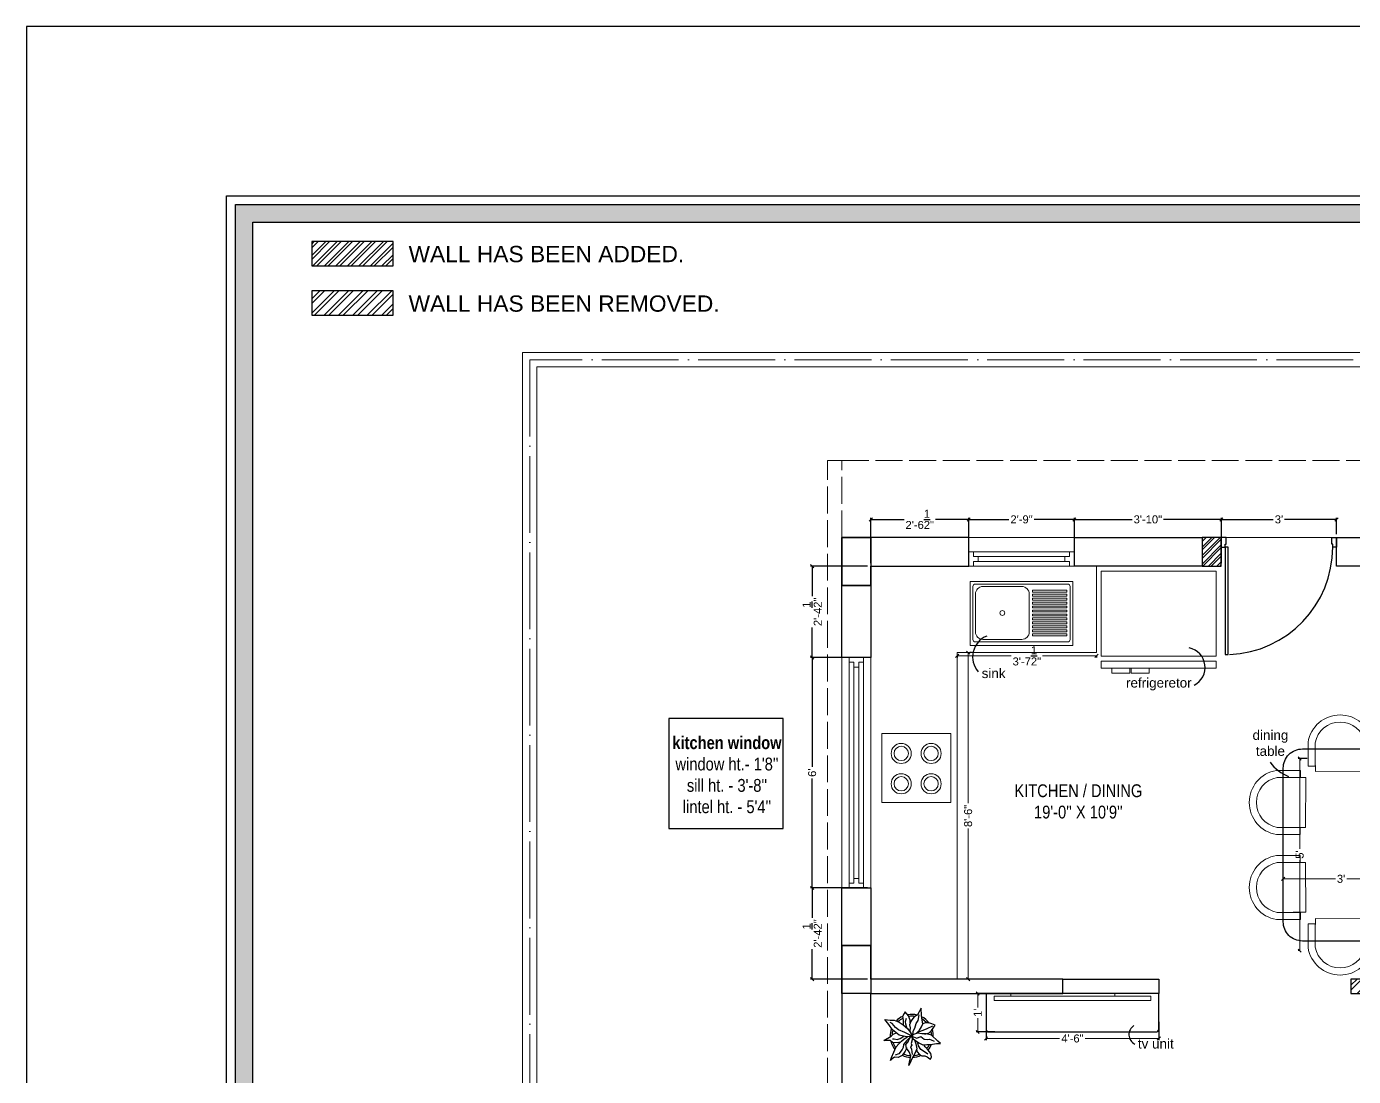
# Model space of a CAD drawing. Header units: millimetres. Extents: x 56222 to 154870, y -177588 to -121287.
# Drawn here: x 147853 to 148267.5, y -177262.9 to -176934.9 of the extents above; entities that cross this region are included whole.
import ezdxf

# ---------------------------------------------------------------- set-up
doc = ezdxf.new("R2010")
doc.units = ezdxf.units.MM
doc.header["$MEASUREMENT"] = 0
doc.header["$PDMODE"] = 35
doc.linetypes.add('ACAD_ISO02W100', pattern=[15, 12, -3])
doc.linetypes.add('ACAD_ISO04W100', pattern=[30, 24, -3, 0, -3])
doc.layers.get('Defpoints').update_dxf_attribs({"color": 220})
for name, color, linetype in [('AR DOOR', 40, 'Continuous'), ('AR ELE-5', 134, 'Continuous'), ('str coll', 6, 'Continuous')]:
    doc.layers.add(name, color=color, linetype=linetype)
for name, color, linetype, lineweight in [('CENTERLINE ( COLUMN ) ~ DIM', 7, 'Continuous', 9), ('COLUMN', 1, 'Continuous', 30), ('dim05', 1, 'Continuous', 13), ('ELEVATION ( SPIRAL STAIR )', 250, 'Continuous', 9), ('FIRST FLOOR ( TEXT )', 7, 'Continuous', 9), ('FURNITURE', 32, 'Continuous', 9), ('GROUND FLOOR', 7, 'Continuous', 9), ('GROUND FLOOR  ( PLINE )', 251, 'Continuous', 30), ('Labelling', 1, 'Continuous', 25), ('NAME PLATE', 7, 'Continuous', 25), ('SECOND FLOOR ( DW_RAIL )', 7, 'Continuous', 9), ('wall', 7, 'Continuous', 30), ('XX~SLAB ( BEAM )~ ( DIM )', 7, 'Continuous', 9)]:
    doc.layers.add(name, color=color, linetype=linetype, lineweight=lineweight)
doc.styles.add('Arial', font='arial.ttf')
doc.styles.add('KATHA', font='swissc.ttf')
doc.styles.get("Standard").update_dxf_attribs({"font": 'arial.ttf', "height": 6})
doc.styles.add('style4', font='ARIALN.TTF')
doc.dimstyles.new('ISO-25', dxfattribs={"dimtxt": 2.5, "dimasz": 1, "dimexe": 0.5, "dimexo": 1, "dimtad": 0, "dimdec": 1, "dimlunit": 4, "dimtxsty": 'Standard', "dimblk": 'OBLIQUE', "dimcen": 2.5, "dimclrd": 1, "dimclre": 1, "dimclrt": 5, "dimadec": 0, "dimazin": 0, "dimtfac": 1, "dimtdec": 1, "dimtmove": 0, "dimatfit": 3, "dimfxl": 1, "dimlwd": -1, "dimarcsym": 0})

# ---------------------------------------------------------------- blocks, each defined once
blk = doc.blocks.new('LAYOUT FILE')
at = {"layer": 'NAME PLATE', "true_color": 0xd39e00}
h = blk.add_hatch(color=42, dxfattribs=at)
h.paths.add_polyline_path([(3346889.83, -513806.18), (3346889.83, -514260.7), (3347535.56, -514260.7), (3347535.56, -513806.18)])
h.paths.add_polyline_path([(3346894.36, -513810.71), (3347531.03, -513810.71), (3347531.03, -514256.17), (3346894.36, -514256.17)], flags=16)
at = {"layer": 'NAME PLATE', "color": 42, "true_color": 0xd39e00}
for points in [[(3346887.56, -513803.91), (3347537.83, -513803.91), (3347537.83, -514262.96), (3346887.56, -514262.96)], [(3346889.83, -513806.18), (3347535.56, -513806.18), (3347535.56, -514260.7), (3346889.83, -514260.7)], [(3346894.36, -513810.71), (3347531.03, -513810.71), (3347531.03, -514256.17), (3346894.36, -514256.17)]]:
    blk.add_lwpolyline(points, close=True, dxfattribs=at)
blk = doc.blocks.new('sf sfs')
at = {"layer": 'FURNITURE'}
blk.add_line((3348685.97, -514612.12), (3348664.42, -514612.12), dxfattribs=at)
blk.add_lwpolyline([(3348664.42, -514612.12), (3348664.42, -514590.57), (3348685.97, -514590.57), (3348685.97, -514612.12)], dxfattribs=at)
for centre, radius in [((3348670.49, -514596.83), 3.14), ((3348670.49, -514596.83), 2.24), ((3348679.82, -514596.83), 3.14), ((3348679.82, -514596.83), 2.24), ((3348670.49, -514606.3), 3.14), ((3348670.49, -514606.3), 2.24), ((3348679.82, -514606.3), 3.14), ((3348679.82, -514606.3), 2.24)]:
    blk.add_circle(centre, radius, dxfattribs=at)
blk = doc.blocks.new('*U470')
for points in [[(-40, 0), (0, 0), (0, 30), (10, 30), (10, 100), (-40, 100)], [(0, 0), (0, -1120), (30, -1120), (30, 0)], [(1160, 0), (1120, 0), (1120, 30), (1110, 30), (1110, 100), (1160, 100)]]:
    blk.add_lwpolyline(points, close=True)
at = {"layer": 'AR ELE-5', "linetype": 'ByBlock', "ltscale": 15}
blk.add_arc((-2, 1), 1122, 272.373, 359.9653, dxfattribs=at)
blk = doc.blocks.new('ARPLS010')
at = {"linetype": 'ByBlock'}
for p, q in [((0.179, 0.666), (0.121, 0.605)), ((0.174, 0.573), (0.179, 0.666)), ((-0.295, 0.42), (-0.302, 0.309)), ((-0.302, 0.309), (-0.276, 0.258)), ((-0.278, 0.467), (-0.295, 0.42)), ((-0.248, 0.54), (-0.278, 0.467)), ((-0.182, 0.493), (-0.248, 0.54)), ((-0.222, 0.484), (-0.164, 0.347)), ((-0.125, 0.459), (-0.182, 0.493)), ((-0.164, 0.347), (-0.139, 0.295)), ((-0.072, 0.404), (-0.125, 0.459)), ((-0.038, 0.302), (-0.072, 0.404)), ((-0.044, 0.336), (-0.049, 0.232)), ((-0.013, 0.459), (-0.044, 0.336)), ((0.121, 0.605), (-0.013, 0.459)), ((0.077, 0.412), (0.091, 0.447)), ((0.082, 0.358), (0.077, 0.412)), ((0.08, 0.288), (0.082, 0.358)), ((0.091, 0.447), (0.125, 0.522)), ((0.2, 0.432), (0.174, 0.573)), ((0.203, 0.352), (0.2, 0.432)), ((0.204, 0.254), (0.203, 0.352)), ((0.252, 0.313), (0.216, 0.287)), ((0.33, 0.38), (0.252, 0.313)), ((0.409, 0.44), (0.33, 0.38)), ((0.425, 0.373), (0.356, 0.269)), ((0.484, 0.459), (0.409, 0.44)), ((0.459, 0.303), (0.485, 0.354)), ((0.542, 0.434), (0.484, 0.459)), ((0.485, 0.354), (0.533, 0.42)), ((0.533, 0.42), (0.542, 0.434)), ((-0.469, 0.226), (-0.643, 0.216)), ((-0.643, 0.216), (-0.485, 0.134)), ((-0.359, 0.148), (-0.49, 0.172)), ((-0.485, 0.134), (-0.433, 0.051)), ((-0.362, 0.24), (-0.469, 0.226)), ((-0.433, 0.051), (-0.349, -0.011)), ((-0.278, 0.254), (-0.362, 0.24)), ((-0.287, 0.106), (-0.359, 0.148)), ((-0.18, 0.073), (-0.287, 0.106)), ((-0.21, 0.227), (-0.278, 0.254)), ((-0.132, 0.18), (-0.21, 0.227)), ((-0.111, 0.036), (-0.18, 0.073)), ((-0.139, 0.295), (-0.08, 0.131)), ((-0.063, 0.111), (-0.132, 0.18)), ((-0.013, 0.022), (-0.111, 0.036)), ((-0.084, -0.034), (0.007, 0.018)), ((0.003, 0.011), (-0.076, -0.16)), ((-0.049, 0.232), (-0.065, 0.135)), ((-0.065, 0.135), (-0.024, 0.018)), ((-0.024, 0.018), (0.009, 0.005)), ((0.006, -0.002), (0.068, 0.032)), ((0.007, 0.018), (0.02, -0.121)), ((0.009, 0.005), (0.056, 0.114)), ((0.015, 0.209), (0.08, 0.288)), ((0.056, 0.114), (0.015, 0.209)), ((0.017, -0.002), (0.091, 0.009)), ((0.068, 0.032), (0.16, 0.165)), ((0.088, 0.065), (0.187, 0.091)), ((0.091, 0.009), (0.173, -0.011)), ((0.227, 0.157), (0.132, 0.131)), ((0.16, 0.165), (0.204, 0.254)), ((0.173, -0.011), (0.212, 0.004)), ((0.187, 0.091), (0.297, 0.116)), ((0.212, 0.004), (0.252, -0.03)), ((0.318, 0.213), (0.227, 0.157)), ((0.297, 0.116), (0.408, 0.071)), ((0.309, 0.109), (0.368, 0.128)), ((0.309, -0.01), (0.43, 0.006)), ((0.356, 0.269), (0.318, 0.213)), ((0.368, 0.128), (0.432, 0.176)), ((0.408, 0.071), (0.482, 0.024)), ((0.432, 0.176), (0.459, 0.236)), ((0.459, 0.236), (0.459, 0.303)), ((0.482, 0.024), (0.689, -0.072)), ((-0.464, -0.073), (-0.558, -0.152)), ((-0.558, -0.152), (-0.517, -0.172)), ((-0.517, -0.172), (-0.447, -0.216)), ((-0.366, -0.036), (-0.464, -0.073)), ((-0.447, -0.216), (-0.363, -0.202)), ((-0.336, -0.142), (-0.413, -0.121)), ((-0.306, -0.033), (-0.366, -0.036)), ((-0.363, -0.202), (-0.263, -0.2)), ((-0.363, -0.408), (-0.318, -0.29)), ((-0.349, -0.011), (-0.256, -0.05)), ((-0.269, -0.135), (-0.336, -0.142)), ((-0.318, -0.29), (-0.259, -0.2)), ((-0.193, -0.113), (-0.269, -0.135)), ((-0.259, -0.2), (-0.168, -0.1)), ((-0.256, -0.05), (-0.185, -0.038)), ((-0.138, -0.304), (-0.199, -0.38)), ((-0.185, -0.038), (-0.114, -0.046)), ((-0.168, -0.1), (-0.084, -0.034)), ((-0.017, -0.291), (-0.141, -0.446)), ((-0.076, -0.16), (-0.138, -0.304)), ((-0.114, -0.046), (-0.093, -0.036)), ((0.02, -0.121), (-0.017, -0.291)), ((0.059, -0.27), (0.005, -0.185)), ((0.01, -0.014), (0.017, -0.002)), ((0.078, -0.064), (0.01, -0.014)), ((0.016, -0.023), (0.116, -0.122)), ((0.07, -0.179), (0.018, -0.1)), ((0.08, -0.342), (0.059, -0.27)), ((0.121, -0.239), (0.07, -0.179)), ((0.138, -0.083), (0.078, -0.064)), ((0.116, -0.122), (0.201, -0.195)), ((0.184, -0.299), (0.121, -0.239)), ((0.197, -0.135), (0.138, -0.083)), ((0.141, -0.261), (0.16, -0.336)), ((0.252, -0.362), (0.184, -0.299)), ((0.283, -0.123), (0.197, -0.135)), ((0.201, -0.195), (0.272, -0.198)), ((0.252, -0.03), (0.309, -0.01)), ((0.272, -0.198), (0.311, -0.225)), ((0.277, -0.114), (0.357, -0.156)), ((0.37, -0.064), (0.283, -0.123)), ((0.311, -0.225), (0.415, -0.304)), ((0.357, -0.156), (0.455, -0.226)), ((0.462, -0.021), (0.37, -0.064)), ((0.415, -0.304), (0.447, -0.388)), ((0.455, -0.226), (0.503, -0.317)), ((0.689, -0.072), (0.462, -0.021)), ((-0.382, -0.625), (-0.368, -0.496)), ((-0.269, -0.533), (-0.382, -0.625)), ((-0.368, -0.496), (-0.363, -0.408)), ((-0.287, -0.45), (-0.314, -0.498)), ((-0.199, -0.38), (-0.287, -0.45)), ((-0.141, -0.446), (-0.269, -0.533)), ((-0.042, -0.432), (-0.071, -0.352)), ((0.002, -0.48), (-0.042, -0.432)), ((0.104, -0.646), (0.002, -0.48)), ((0.064, -0.446), (0.066, -0.407)), ((0.066, -0.407), (0.08, -0.342)), ((0.106, -0.5), (0.104, -0.646)), ((0.15, -0.445), (0.106, -0.5)), ((0.16, -0.336), (0.15, -0.445)), ((0.376, -0.416), (0.252, -0.362)), ((0.502, -0.472), (0.376, -0.416)), ((0.503, -0.317), (0.494, -0.398)), ((0.494, -0.398), (0.528, -0.452)), ((0.567, -0.494), (0.502, -0.472)), ((0.528, -0.452), (0.567, -0.494))]:
    blk.add_line(p, q, dxfattribs=at)
for radius, start, end in [(0.5, 126.2799, 152.7042), (0.458, 130.7647, 148.9789), (0.5, 87.2367, 107.9154), (0.458, 91.6596, 104.0784), (0.5, 49.0791, 67.0324), (0.458, 49.8461, 63.9764), (0.5, 164.9216, 191.0302), (0.458, 169.9629, 188.6517), (0.458, 5.0517, 21.9108), (0.5, 1.3782, 25.7565), (0.5, 205.1623, 226.3204), (0.458, 207.232, 224.0819), (0.458, 334.5625, 357.1532), (0.5, 333.6991, 357.5577), (0.5, 249.553, 272.4234), (0.458, 252.8522, 267.711), (0.5, 283.5324, 308.8712), (0.458, 289.266, 306.1107)]:
    blk.add_arc((0, 0), radius, start, end, dxfattribs=at)
blk = doc.blocks.new('SED S')
at = {"layer": 'FURNITURE', "elevation": -0.07}
for points in [[(3340618.66, -514630.85), (3340618.66, -514633.06), (3340654.66, -514633.06), (3340654.66, -514630.85)], [(3340618.66, -514634.61), (3340618.66, -514661.17), (3340654.66, -514661.17), (3340654.66, -514634.61)]]:
    blk.add_lwpolyline(points, close=True, dxfattribs=at)
at = {"layer": 'FURNITURE', "elevation": -0.07, "flags": 128}
for points in [[(3340639.61, -514630.85), (3340639.61, -514629.27), (3340645.24, -514629.27), (3340645.24, -514630.85)], [(3340645.71, -514630.85), (3340645.71, -514629.27), (3340651.34, -514629.27), (3340651.34, -514630.85)]]:
    blk.add_lwpolyline(points, dxfattribs=at)
blk = doc.blocks.new('SD DSD')
at = {"layer": 'FURNITURE'}
for p, q in [((3348486.7, -514623.32), (3348486.68, -514619.42)), ((3348502.23, -514619.34), (3348502.25, -514623.25)), ((3348486.7, -514623.32), (3348502.25, -514623.25)), ((3348483.69, -514625.26), (3348479.79, -514625.25)), ((3348483.69, -514625.26), (3348483.66, -514640.81)), ((3348505.76, -514625.26), (3348509.66, -514625.25)), ((3348505.76, -514625.26), (3348505.79, -514640.81)), ((3348479.75, -514640.8), (3348483.66, -514640.81)), ((3348509.7, -514640.8), (3348505.79, -514640.81)), ((3348479.75, -514651.77), (3348483.66, -514651.76)), ((3348483.69, -514667.31), (3348483.66, -514651.76)), ((3348505.76, -514667.31), (3348505.79, -514651.76)), ((3348509.7, -514651.77), (3348505.79, -514651.76)), ((3348483.69, -514667.31), (3348479.79, -514667.32)), ((3348486.7, -514669.25), (3348486.68, -514673.16)), ((3348486.7, -514669.25), (3348502.25, -514669.32)), ((3348502.23, -514673.23), (3348502.25, -514669.32)), ((3348505.76, -514667.31), (3348509.66, -514667.32))]:
    blk.add_line(p, q, dxfattribs=at)
at = {"layer": 'FURNITURE', "flags": 128}
for points in [[(3348502.23, -514621.56), (3348504.46, -514621.55), (3348504.42, -514614.17, 0.853613), (3348484.42, -514614.22), (3348484.46, -514621.65), (3348486.68, -514621.64)], [(3348502.22, -514619.34), (3348502.23, -514621.56), (3348502.2, -514614.36, 0.835758), (3348486.65, -514614.39), (3348486.67, -514619.42), (3348486.68, -514621.64)], [(3348481.97, -514640.8), (3348481.97, -514643.02), (3348474.58, -514643.01, -0.853613), (3348474.58, -514623.01), (3348482.01, -514623.02), (3348482.01, -514625.25)], [(3348507.48, -514640.8), (3348507.48, -514643.02), (3348514.87, -514643.01, 0.853613), (3348514.87, -514623.01), (3348507.44, -514623.02), (3348507.44, -514625.25)], [(3348479.75, -514640.79), (3348481.97, -514640.8), (3348474.77, -514640.78, -0.835758), (3348474.76, -514625.23), (3348479.79, -514625.24), (3348482.01, -514625.25)], [(3348509.7, -514640.79), (3348507.48, -514640.8), (3348514.68, -514640.78, 0.835758), (3348514.69, -514625.23), (3348509.66, -514625.24), (3348507.44, -514625.25)], [(3348481.97, -514651.77), (3348481.97, -514649.55), (3348474.58, -514649.57, 0.853613), (3348474.58, -514669.57), (3348482.01, -514669.55), (3348482.01, -514667.32)], [(3348507.48, -514651.77), (3348507.48, -514649.55), (3348514.87, -514649.57, -0.853613), (3348514.87, -514669.57), (3348507.44, -514669.55), (3348507.44, -514667.32)], [(3348479.75, -514651.78), (3348481.97, -514651.77), (3348474.77, -514651.79, 0.835758), (3348474.76, -514667.34), (3348479.79, -514667.33), (3348482.01, -514667.33)], [(3348509.7, -514651.78), (3348507.48, -514651.77), (3348514.68, -514651.79, -0.835758), (3348514.69, -514667.34), (3348509.66, -514667.33), (3348507.44, -514667.33)], [(3348502.23, -514671.01), (3348504.46, -514671.02), (3348504.42, -514678.4, -0.853613), (3348484.42, -514678.36), (3348484.46, -514670.92), (3348486.68, -514670.93)], [(3348502.22, -514673.23), (3348502.23, -514671.01), (3348502.2, -514678.21, -0.835758), (3348486.65, -514678.18), (3348486.67, -514673.16), (3348486.68, -514670.93)]]:
    blk.add_lwpolyline(points, format="xyb", dxfattribs=at)
at = {"layer": 'FURNITURE', "lineweight": 30}
blk.add_lwpolyline([(3348506.78, -514676.29), (3348482.68, -514676.29, -0.414214), (3348476.68, -514670.29), (3348476.68, -514622.29, -0.414214), (3348482.68, -514616.29), (3348506.78, -514616.29, -0.414214), (3348512.78, -514622.29), (3348512.78, -514670.29, -0.414214)], format="xyb", close=True, dxfattribs=at)
blk = doc.blocks.new('_Oblique')
at = {"layer": 'wall', "color": 0, "lineweight": -2}
blk.add_line((-0.5, -0.5), (0.5, 0.5), dxfattribs=at)
blk = doc.blocks.new('*D477')
at = {"layer": 'Defpoints', "color": 0, "transparency": 16777216}
for p in [(148281.63, -177201.2), (148245.53, -177205.67), (148281.63, -177206.52)]:
    blk.add_point(p, dxfattribs=at)
at = {"layer": 'dim05', "color": 1, "linetype": 'Continuous', "lineweight": -2, "transparency": 16777216}
for p, q in [((148245.53, -177204.67), (148245.53, -177200.7)), ((148281.63, -177205.52), (148281.63, -177200.7))]:
    blk.add_line(p, q, dxfattribs=at)
at = {"layer": 'dim05', "color": 1, "linetype": 'Continuous', "transparency": 16777216}
for p, q in [((148245.53, -177201.2), (148261.81, -177201.2)), ((148281.63, -177201.2), (148265.36, -177201.2))]:
    blk.add_line(p, q, dxfattribs=at)
at = {"layer": 'dim05', "color": 1, "transparency": 16777216, "rotation": 180}
blk.add_blockref('_Oblique', (148245.53, -177201.2), dxfattribs=at)
at = {"layer": 'dim05', "color": 1, "transparency": 16777216}
blk.add_blockref('_Oblique', (148281.63, -177201.2), dxfattribs=at)
at = {"layer": 'dim05', "color": 5, "lineweight": 25, "transparency": 16777216, "insert": (148263.58, -177201.2), "char_height": 2.5, "attachment_point": 5, "style": 'Arial'}
blk.add_mtext("3'", dxfattribs=at)
blk = doc.blocks.new('*D478')
at = {"layer": 'Defpoints', "color": 0, "transparency": 16777216}
for p in [(148250.66, -177163.62), (148254.01, -177163.62), (148251.53, -177223.62)]:
    blk.add_point(p, dxfattribs=at)
at = {"layer": 'dim05', "color": 1, "linetype": 'Continuous', "lineweight": -2, "transparency": 16777216}
for p, q in [((148253.01, -177163.62), (148250.16, -177163.62)), ((148250.53, -177223.62), (148250.16, -177223.62))]:
    blk.add_line(p, q, dxfattribs=at)
at = {"layer": 'dim05', "color": 1, "linetype": 'Continuous', "transparency": 16777216}
for p, q in [((148250.66, -177163.62), (148250.66, -177191.84)), ((148250.66, -177223.62), (148250.66, -177195.39))]:
    blk.add_line(p, q, dxfattribs=at)
at = {"layer": 'dim05', "color": 1, "transparency": 16777216}
for p, rotation in [((148250.66, -177163.62), 90), ((148250.66, -177223.62), 270)]:
    blk.add_blockref('_Oblique', p, dxfattribs=dict(at, rotation=rotation))
at = {"layer": 'dim05', "color": 5, "lineweight": 25, "transparency": 16777216, "insert": (148250.66, -177193.62), "char_height": 2.5, "attachment_point": 5, "rotation": 90, "style": 'Arial'}
blk.add_mtext("5'", dxfattribs=at)
blk = doc.blocks.new('*D496')
at = {"layer": 'Defpoints', "color": 0, "transparency": 16777216}
for p in [(148152.69, -177244.83), (148206.69, -177244.83), (148206.69, -177251.07)]:
    blk.add_point(p, dxfattribs=at)
at = {"layer": 'dim05', "color": 1, "linetype": 'Continuous', "lineweight": -2, "transparency": 16777216}
for p, q in [((148152.69, -177245.83), (148152.69, -177251.57)), ((148206.69, -177245.83), (148206.69, -177251.57))]:
    blk.add_line(p, q, dxfattribs=at)
at = {"layer": 'dim05', "color": 1, "linetype": 'Continuous', "transparency": 16777216}
for p, q in [((148152.69, -177251.07), (148175.69, -177251.07)), ((148206.69, -177251.07), (148183.69, -177251.07))]:
    blk.add_line(p, q, dxfattribs=at)
at = {"layer": 'dim05', "color": 1, "transparency": 16777216, "rotation": 180}
blk.add_blockref('_Oblique', (148152.69, -177251.07), dxfattribs=at)
at = {"layer": 'dim05', "color": 1, "transparency": 16777216}
blk.add_blockref('_Oblique', (148206.69, -177251.07), dxfattribs=at)
at = {"layer": 'dim05', "color": 5, "lineweight": 25, "transparency": 16777216, "insert": (148179.69, -177251.07), "char_height": 2.5, "attachment_point": 5, "style": 'Arial'}
blk.add_mtext('4\'-6"', dxfattribs=at)
blk = doc.blocks.new('*D497')
at = {"layer": 'Defpoints', "color": 0, "transparency": 16777216}
for p in [(148150.1, -177237.04), (148156.47, -177237.04), (148156.47, -177249.04)]:
    blk.add_point(p, dxfattribs=at)
at = {"layer": 'dim05', "color": 1, "linetype": 'Continuous', "lineweight": -2, "transparency": 16777216}
for p, q in [((148155.47, -177237.04), (148149.6, -177237.04)), ((148155.47, -177249.04), (148149.6, -177249.04))]:
    blk.add_line(p, q, dxfattribs=at)
at = {"layer": 'dim05', "color": 1, "linetype": 'Continuous', "transparency": 16777216}
for p, q in [((148150.1, -177237.04), (148150.1, -177241.39)), ((148150.1, -177249.04), (148150.1, -177244.7))]:
    blk.add_line(p, q, dxfattribs=at)
at = {"layer": 'dim05', "color": 1, "transparency": 16777216}
for p, rotation in [((148150.1, -177237.04), 90), ((148150.1, -177249.04), 270)]:
    blk.add_blockref('_Oblique', p, dxfattribs=dict(at, rotation=rotation))
at = {"layer": 'dim05', "color": 5, "lineweight": 25, "transparency": 16777216, "insert": (148150.1, -177243.04), "char_height": 2.5, "attachment_point": 5, "rotation": 90, "style": 'Arial'}
blk.add_mtext("1'", dxfattribs=at)
blk = doc.blocks.new('*D498')
at = {"layer": 'Defpoints', "color": 0, "transparency": 16777216}
for p in [(148143.69, -177130.54), (148187.19, -177130.54), (148187.19, -177131.55)]:
    blk.add_point(p, dxfattribs=at)
at = {"layer": 'dim05', "color": 1, "linetype": 'Continuous', "lineweight": -2, "transparency": 16777216}
for p, q in [((148143.69, -177131.54), (148143.69, -177132.05)), ((148187.19, -177131.54), (148187.19, -177132.05))]:
    blk.add_line(p, q, dxfattribs=at)
at = {"layer": 'dim05', "color": 1, "linetype": 'Continuous', "transparency": 16777216}
for p, q in [((148143.69, -177131.55), (148160.58, -177131.55)), ((148187.19, -177131.55), (148170.3, -177131.55))]:
    blk.add_line(p, q, dxfattribs=at)
at = {"layer": 'dim05', "color": 1, "transparency": 16777216, "rotation": 180}
blk.add_blockref('_Oblique', (148143.69, -177131.55), dxfattribs=at)
at = {"layer": 'dim05', "color": 1, "transparency": 16777216}
blk.add_blockref('_Oblique', (148187.19, -177131.55), dxfattribs=at)
at = {"layer": 'dim05', "color": 5, "lineweight": 25, "transparency": 16777216, "insert": (148165.44, -177131.55), "char_height": 2.5, "attachment_point": 5, "style": 'Arial'}
blk.add_mtext('3\'-7{\\H1x;\\S1/2;}"', dxfattribs=at)
blk = doc.blocks.new('*D499')
at = {"layer": 'Defpoints', "color": 0, "transparency": 16777216}
for p in [(148147.11, -177130.54), (148147.11, -177232.54), (148147.11, -177232.54)]:
    blk.add_point(p, dxfattribs=at)
at = {"layer": 'dim05', "color": 1, "linetype": 'Continuous', "transparency": 16777216}
for p, q in [((148147.11, -177130.54), (148147.11, -177177.59)), ((148147.11, -177232.54), (148147.11, -177185.49))]:
    blk.add_line(p, q, dxfattribs=at)
at = {"layer": 'dim05', "color": 1, "linetype": 'Continuous', "lineweight": -2, "transparency": 16777216}
for p, q in [((148148.11, -177130.54), (148147.61, -177130.54)), ((148148.11, -177232.54), (148147.61, -177232.54))]:
    blk.add_line(p, q, dxfattribs=at)
at = {"layer": 'dim05', "color": 1, "transparency": 16777216}
for p, rotation in [((148147.11, -177130.54), 90), ((148147.11, -177232.54), 270)]:
    blk.add_blockref('_Oblique', p, dxfattribs=dict(at, rotation=rotation))
at = {"layer": 'dim05', "color": 5, "lineweight": 25, "transparency": 16777216, "insert": (148147.11, -177181.54), "char_height": 2.5, "attachment_point": 5, "rotation": 90, "style": 'Arial'}
blk.add_mtext('8\'-6"', dxfattribs=at)
blk = doc.blocks.new('*D518')
at = {"layer": 'Defpoints', "color": 0, "transparency": 16777216}
for p in [(148107.69, -177132.04), (148098.38, -177204.04), (148107.69, -177204.04)]:
    blk.add_point(p, dxfattribs=at)
at = {"layer": 'dim05', "color": 5, "linetype": 'Continuous', "lineweight": -2, "transparency": 16777216}
for p, q in [((148106.69, -177132.04), (148097.88, -177132.04)), ((148106.69, -177204.04), (148097.88, -177204.04))]:
    blk.add_line(p, q, dxfattribs=at)
at = {"layer": 'dim05', "color": 5, "linetype": 'Continuous', "lineweight": 30, "transparency": 16777216}
for p, q in [((148098.38, -177132.04), (148098.38, -177166.26)), ((148098.38, -177204.04), (148098.38, -177169.82))]:
    blk.add_line(p, q, dxfattribs=at)
at = {"layer": 'dim05', "color": 5, "lineweight": 30, "transparency": 16777216}
for p, rotation in [((148098.38, -177132.04), 90), ((148098.38, -177204.04), 270)]:
    blk.add_blockref('_Oblique', p, dxfattribs=dict(at, rotation=rotation))
at = {"layer": 'dim05', "color": 5, "lineweight": 30, "transparency": 16777216, "insert": (148098.38, -177168.04), "char_height": 2.5, "attachment_point": 5, "rotation": 90, "style": 'Arial'}
blk.add_mtext("6'", dxfattribs=at)
blk = doc.blocks.new('*D519')
at = {"layer": 'Defpoints', "color": 0, "transparency": 16777216}
for p in [(148180.29, -177088.92), (148147.29, -177094.54), (148180.29, -177094.54)]:
    blk.add_point(p, dxfattribs=at)
at = {"layer": 'dim05', "color": 5, "linetype": 'Continuous', "lineweight": -2, "transparency": 16777216}
for p, q in [((148147.29, -177093.54), (148147.29, -177088.42)), ((148180.29, -177093.54), (148180.29, -177088.42))]:
    blk.add_line(p, q, dxfattribs=at)
at = {"layer": 'dim05', "color": 5, "linetype": 'Continuous', "lineweight": 30, "transparency": 16777216}
for p, q in [((148147.29, -177088.92), (148159.82, -177088.92)), ((148180.29, -177088.92), (148167.76, -177088.92))]:
    blk.add_line(p, q, dxfattribs=at)
at = {"layer": 'dim05', "color": 5, "lineweight": 30, "transparency": 16777216, "rotation": 180}
blk.add_blockref('_Oblique', (148147.29, -177088.92), dxfattribs=at)
at = {"layer": 'dim05', "color": 5, "lineweight": 30, "transparency": 16777216}
blk.add_blockref('_Oblique', (148180.29, -177088.92), dxfattribs=at)
at = {"layer": 'dim05', "color": 5, "lineweight": 30, "transparency": 16777216, "insert": (148163.79, -177088.92), "char_height": 2.5, "attachment_point": 5, "style": 'Arial'}
blk.add_mtext('2\'-9"', dxfattribs=at)
blk = doc.blocks.new('*D520')
at = {"layer": 'Defpoints', "color": 0, "transparency": 16777216}
for p in [(148116.69, -177088.92), (148116.69, -177103.54), (148147.29, -177103.54)]:
    blk.add_point(p, dxfattribs=at)
at = {"layer": 'dim05', "color": 5, "linetype": 'Continuous', "lineweight": -2, "transparency": 16777216}
for p, q in [((148116.69, -177102.54), (148116.69, -177088.42)), ((148147.29, -177102.54), (148147.29, -177088.42))]:
    blk.add_line(p, q, dxfattribs=at)
at = {"layer": 'dim05', "color": 5, "linetype": 'Continuous', "lineweight": 30, "transparency": 16777216}
for p, q in [((148116.69, -177088.92), (148127.11, -177088.92)), ((148147.29, -177088.92), (148136.87, -177088.92))]:
    blk.add_line(p, q, dxfattribs=at)
at = {"layer": 'dim05', "color": 5, "lineweight": 30, "transparency": 16777216, "rotation": 180}
blk.add_blockref('_Oblique', (148116.69, -177088.92), dxfattribs=at)
at = {"layer": 'dim05', "color": 5, "lineweight": 30, "transparency": 16777216}
blk.add_blockref('_Oblique', (148147.29, -177088.92), dxfattribs=at)
at = {"layer": 'dim05', "color": 5, "lineweight": 30, "transparency": 16777216, "insert": (148131.99, -177088.92), "char_height": 2.5, "attachment_point": 5, "style": 'Arial'}
blk.add_mtext('2\'-6{\\H1x;\\S1/2;}"', dxfattribs=at)
blk = doc.blocks.new('*D521')
at = {"layer": 'Defpoints', "color": 0, "transparency": 16777216}
for p in [(148226.19, -177088.92), (148180.29, -177103.54), (148226.19, -177103.54)]:
    blk.add_point(p, dxfattribs=at)
at = {"layer": 'dim05', "color": 5, "linetype": 'Continuous', "lineweight": -2, "transparency": 16777216}
for p, q in [((148180.29, -177102.54), (148180.29, -177088.42)), ((148226.19, -177102.54), (148226.19, -177088.42))]:
    blk.add_line(p, q, dxfattribs=at)
at = {"layer": 'dim05', "color": 5, "linetype": 'Continuous', "lineweight": 30, "transparency": 16777216}
for p, q in [((148180.29, -177088.92), (148198.32, -177088.92)), ((148226.19, -177088.92), (148208.16, -177088.92))]:
    blk.add_line(p, q, dxfattribs=at)
at = {"layer": 'dim05', "color": 5, "lineweight": 30, "transparency": 16777216, "rotation": 180}
blk.add_blockref('_Oblique', (148180.29, -177088.92), dxfattribs=at)
at = {"layer": 'dim05', "color": 5, "lineweight": 30, "transparency": 16777216}
blk.add_blockref('_Oblique', (148226.19, -177088.92), dxfattribs=at)
at = {"layer": 'dim05', "color": 5, "lineweight": 30, "transparency": 16777216, "insert": (148203.24, -177088.92), "char_height": 2.5, "attachment_point": 5, "style": 'Arial'}
blk.add_mtext('3\'-10"', dxfattribs=at)
blk = doc.blocks.new('*D552')
at = {"layer": 'Defpoints', "color": 0, "transparency": 16777216}
for p in [(148098.38, -177103.54), (148116.69, -177103.54), (148116.69, -177132.04)]:
    blk.add_point(p, dxfattribs=at)
at = {"layer": 'dim05', "color": 5, "linetype": 'Continuous', "lineweight": -2, "transparency": 16777216}
for p, q in [((148115.69, -177103.54), (148097.88, -177103.54)), ((148115.69, -177132.04), (148097.88, -177132.04))]:
    blk.add_line(p, q, dxfattribs=at)
at = {"layer": 'dim05', "color": 5, "linetype": 'Continuous', "lineweight": 30, "transparency": 16777216}
for p, q in [((148098.38, -177103.54), (148098.38, -177112.91)), ((148098.38, -177132.04), (148098.38, -177122.67))]:
    blk.add_line(p, q, dxfattribs=at)
at = {"layer": 'dim05', "color": 5, "lineweight": 30, "transparency": 16777216}
for p, rotation in [((148098.38, -177103.54), 90), ((148098.38, -177132.04), 270)]:
    blk.add_blockref('_Oblique', p, dxfattribs=dict(at, rotation=rotation))
at = {"layer": 'dim05', "color": 5, "lineweight": 30, "transparency": 16777216, "insert": (148098.38, -177117.79), "char_height": 2.5, "attachment_point": 5, "rotation": 90, "style": 'Arial'}
blk.add_mtext('2\'-4{\\H1x;\\S1/2;}"', dxfattribs=at)
blk = doc.blocks.new('*D553')
at = {"layer": 'Defpoints', "color": 0, "transparency": 16777216}
for p in [(148116.69, -177204.04), (148098.38, -177232.54), (148116.69, -177232.54)]:
    blk.add_point(p, dxfattribs=at)
at = {"layer": 'dim05', "color": 5, "linetype": 'Continuous', "lineweight": -2, "transparency": 16777216}
for p, q in [((148115.69, -177204.04), (148097.88, -177204.04)), ((148115.69, -177232.54), (148097.88, -177232.54))]:
    blk.add_line(p, q, dxfattribs=at)
at = {"layer": 'dim05', "color": 5, "linetype": 'Continuous', "lineweight": 30, "transparency": 16777216}
for p, q in [((148098.38, -177204.04), (148098.38, -177213.41)), ((148098.38, -177232.54), (148098.38, -177223.17))]:
    blk.add_line(p, q, dxfattribs=at)
at = {"layer": 'dim05', "color": 5, "lineweight": 30, "transparency": 16777216}
for p, rotation in [((148098.38, -177204.04), 90), ((148098.38, -177232.54), 270)]:
    blk.add_blockref('_Oblique', p, dxfattribs=dict(at, rotation=rotation))
at = {"layer": 'dim05', "color": 5, "lineweight": 30, "transparency": 16777216, "insert": (148098.38, -177218.29), "char_height": 2.5, "attachment_point": 5, "rotation": 90, "style": 'Arial'}
blk.add_mtext('2\'-4{\\H1x;\\S1/2;}"', dxfattribs=at)
blk = doc.blocks.new('*D560')
at = {"layer": 'Defpoints', "color": 0, "transparency": 16777216}
for p in [(148262.19, -177088.92), (148226.19, -177094.54), (148262.19, -177094.54)]:
    blk.add_point(p, dxfattribs=at)
at = {"layer": 'dim05', "color": 5, "linetype": 'Continuous', "lineweight": -2, "transparency": 16777216}
for p, q in [((148226.19, -177093.54), (148226.19, -177088.42)), ((148262.19, -177093.54), (148262.19, -177088.42))]:
    blk.add_line(p, q, dxfattribs=at)
at = {"layer": 'dim05', "color": 5, "linetype": 'Continuous', "lineweight": 30, "transparency": 16777216}
for p, q in [((148226.19, -177088.92), (148242.41, -177088.92)), ((148262.19, -177088.92), (148245.96, -177088.92))]:
    blk.add_line(p, q, dxfattribs=at)
at = {"layer": 'dim05', "color": 5, "lineweight": 30, "transparency": 16777216, "rotation": 180}
blk.add_blockref('_Oblique', (148226.19, -177088.92), dxfattribs=at)
at = {"layer": 'dim05', "color": 5, "lineweight": 30, "transparency": 16777216}
blk.add_blockref('_Oblique', (148262.19, -177088.92), dxfattribs=at)
at = {"layer": 'dim05', "color": 5, "lineweight": 30, "transparency": 16777216, "insert": (148244.19, -177088.92), "char_height": 2.5, "attachment_point": 5, "style": 'Arial'}
blk.add_mtext("3'", dxfattribs=at)

msp = doc.modelspace()

# ---------------------------------------------------------------- hatches: boundary and pattern name
at = {"layer": 'ELEVATION ( SPIRAL STAIR )', "lineweight": 5}
h = msp.add_hatch(dxfattribs=at)
h.set_pattern_fill('ANSI32', color=2, scale=8.479723)
h.set_pattern_definition([(45, (-109791.9505, 112316.8908), (-2.24852616, 2.24852616), []), (45, (-109790.4515, 112316.8908), (-2.24852616, 2.24852616), [])])
h.paths.add_polyline_path([(147967.5295, -177017.4908), (147942.0903, -177017.4908), (147942.0903, -177025.1226), (147967.5295, -177025.1226)])
h = msp.add_hatch(dxfattribs=at)
h.set_pattern_fill('ANSI32', color=2, scale=8.4797232)
h.paths.add_polyline_path([(148320.6875, -177232.5426), (148266.6875, -177232.5426), (148266.6875, -177237.0426), (148320.6875, -177237.0426)])
at = {"layer": 'GROUND FLOOR  ( PLINE )', "lineweight": 5}
h = msp.add_hatch(dxfattribs=at)
h.set_pattern_fill('ANSI32', color=3, scale=6.783779)
h.set_pattern_definition([(45, (-109791.9505, 112316.8908), (-1.798820929, 1.798820929), []), (45, (-109790.7513, 112316.8908), (-1.798820929, 1.798820929), [])])
h.paths.add_polyline_path([(147967.5295, -177002.1177), (147942.0903, -177002.1177), (147942.0903, -177009.7494), (147967.5295, -177009.7494)])
h = msp.add_hatch(dxfattribs=at)
h.set_pattern_fill('ANSI32', color=3, scale=5)
h.paths.add_polyline_path([(148226.1875, -177094.5426), (148220.1875, -177094.5426), (148220.1875, -177103.5426), (148226.1875, -177103.5426)])

# ---------------------------------------------------------------- linework, layer by layer
at = {"lineweight": 9}
for points in [[(148204.1875, -177239.2553), (148204.1875, -177237.8086), (148155.1875, -177237.8086), (148155.1875, -177239.2553)], [(148192.906, -177237.8086), (148192.906, -177237.0426), (148160.4691, -177237.0426), (148160.4691, -177237.8086)]]:
    msp.add_lwpolyline(points, close=True, dxfattribs=at)
at = {"layer": 'CENTERLINE ( COLUMN ) ~ DIM'}
for p, q in [((148107.6875, -177109.5426), (148116.6875, -177109.5426)), ((148107.6875, -177132.0426), (148116.6875, -177132.0426)), ((148107.6875, -177204.0426), (148116.6875, -177204.0426))]:
    msp.add_line(p, q, dxfattribs=at)
at = {"layer": 'COLUMN'}
for points in [[(148107.6875, -177094.5426), (148116.6875, -177094.5426), (148116.6875, -177109.5426), (148107.6875, -177109.5426)], [(148262.1875, -177094.5426), (148271.1875, -177094.5426), (148271.1875, -177103.5426), (148262.1875, -177103.5426)], [(148107.6875, -177222.0426), (148116.6875, -177222.0426), (148116.6875, -177237.0426), (148107.6875, -177237.0426)]]:
    msp.add_lwpolyline(points, close=True, dxfattribs=at)
at = {"layer": 'ELEVATION ( SPIRAL STAIR )', "color": 2, "lineweight": 30}
for points in [[(147967.5295, -177017.4908), (147942.0903, -177017.4908), (147942.0903, -177025.1226), (147967.5295, -177025.1226)], [(148320.6875, -177232.5426), (148266.6875, -177232.5426), (148266.6875, -177237.0426), (148320.6875, -177237.0426)]]:
    msp.add_lwpolyline(points, close=True, dxfattribs=at)
at = {"layer": 'FURNITURE'}
for p, q in [((148148.5729, -177126.4167, -0.0006), (148148.5729, -177109.8756, -0.0006)), ((148149.3475, -177109.101, -0.0006), (148178.1954, -177109.101, -0.0006)), ((148151.7048, -177109.8756, -0.0006), (148163.8715, -177109.8756, -0.0006)), ((148178.97, -177109.8756, -0.0006), (148178.97, -177126.4167, -0.0006)), ((148149.381, -177124.0928, -0.0006), (148149.381, -177112.1994, -0.0006)), ((148166.1954, -177112.1994, -0.0006), (148166.1954, -177124.0928, -0.0006)), ((148163.8715, -177126.4167, -0.0006), (148151.7048, -177126.4167, -0.0006)), ((148178.1954, -177127.1913, -0.0006), (148149.3475, -177127.1913, -0.0006))]:
    msp.add_line(p, q, dxfattribs=at)
at = {"layer": 'FURNITURE', "elevation": -0.0006}
for points in [[(148147.7882, -177128.3264), (148179.7882, -177128.3264), (148179.7882, -177108.3264), (148147.7882, -177108.3264)], [(148167.218, -177111.0556), (148177.9474, -177111.0556), (148177.9474, -177111.6426), (148167.218, -177111.6426)], [(148167.218, -177112.2914), (148177.9474, -177112.2914), (148177.9474, -177112.8785), (148167.218, -177112.8785)], [(148167.218, -177113.5273), (148177.9474, -177113.5273), (148177.9474, -177114.1143), (148167.218, -177114.1143)], [(148167.218, -177114.7631), (148177.9474, -177114.7631), (148177.9474, -177115.3501), (148167.218, -177115.3501)], [(148167.218, -177115.9989), (148177.9474, -177115.9989), (148177.9474, -177116.5859), (148167.218, -177116.5859)], [(148167.218, -177117.2347), (148177.9474, -177117.2347), (148177.9474, -177117.8217), (148167.218, -177117.8217)], [(148167.218, -177118.4705), (148177.9474, -177118.4705), (148177.9474, -177119.0576), (148167.218, -177119.0576)], [(148167.218, -177119.7064), (148177.9474, -177119.7064), (148177.9474, -177120.2934), (148167.218, -177120.2934)], [(148167.218, -177120.9422), (148177.9474, -177120.9422), (148177.9474, -177121.5292), (148167.218, -177121.5292)], [(148167.218, -177122.178), (148177.9474, -177122.178), (148177.9474, -177122.765), (148167.218, -177122.765)], [(148167.218, -177123.4138), (148177.9474, -177123.4138), (148177.9474, -177124.0008), (148167.218, -177124.0008)], [(148167.218, -177124.6496), (148177.9474, -177124.6496), (148177.9474, -177125.2367), (148167.218, -177125.2367)]]:
    msp.add_lwpolyline(points, close=True, dxfattribs=at)
at = {"layer": 'FURNITURE', "lineweight": 30}
msp.add_lwpolyline([(148176.6875, -177232.5426), (148206.6875, -177232.5426), (148206.6875, -177237.0426), (148176.6875, -177237.0426)], close=True, dxfattribs=at)
msp.add_lwpolyline([(148206.6875, -177248.0426), (148206.6875, -177237.0426), (148152.6875, -177237.0426), (148152.6875, -177248.0426, 0.41421356), (148153.6875, -177249.0426), (148205.6875, -177249.0426, 0.41421356)], format="xyb", close=True, dxfattribs=at)
at = {"layer": 'FURNITURE'}
msp.add_circle((148157.7882, -177118.1461, -0.0006), 0.7624, dxfattribs=at)
for centre, radius, start, end in [((148149.3475, -177109.8756, -0.0006), 0.7746, 90, 180), ((148151.7048, -177112.1994, -0.0006), 2.3238, 90, 180), ((148163.8715, -177112.1994, -0.0006), 2.3238, 0, 90), ((148178.1954, -177109.8756, -0.0006), 0.7746, 0, 90), ((148149.3475, -177126.4167, -0.0006), 0.7746, 180, 270), ((148151.7048, -177124.0928, -0.0006), 2.3238, 180, 270), ((148163.8715, -177124.0928, -0.0006), 2.3238, 270, 0), ((148178.1954, -177126.4167, -0.0006), 0.7746, 270, 0)]:
    msp.add_arc(centre, radius, start, end, dxfattribs=at)
at = {"layer": 'GROUND FLOOR'}
for p, q in [((148007.9375, -177036.7926), (148508.1875, -177036.7926)), ((148007.9375, -177036.7926), (148007.9375, -177503.7926)), ((148012.4375, -177041.2926), (148508.1875, -177041.2926)), ((148012.4375, -177041.2926), (148012.4375, -177499.2926)), ((148107.6875, -177094.5426), (148107.6875, -177387.0426)), ((148508.1875, -177094.5426), (148107.6875, -177094.5426)), ((148226.1875, -177094.5426), (148226.1875, -177103.5426)), ((148262.1875, -177094.5426), (148262.1875, -177103.5426)), ((148116.6875, -177103.5426), (148116.6875, -177223.5426)), ((148226.1875, -177103.5426), (148116.6875, -177103.5426)), ((148344.6875, -177103.5426), (148262.1875, -177103.5426)), ((148116.6875, -177132.0426), (148107.6875, -177132.0426)), ((148116.6875, -177204.0426), (148107.6875, -177204.0426)), ((148176.6875, -177232.5426), (148116.6875, -177232.5426)), ((148176.6875, -177232.5426), (148176.6875, -177237.0426)), ((148116.6875, -177237.0426), (148116.6875, -177387.0426)), ((148176.6875, -177237.0426), (148116.6875, -177237.0426))]:
    msp.add_line(p, q, dxfattribs=at)
at = {"layer": 'GROUND FLOOR', "linetype": 'ACAD_ISO02W100', "ltscale": 0.7}
msp.add_line((148107.6875, -177094.5426), (148107.6875, -177070.5426), dxfattribs=at)
at = {"layer": 'GROUND FLOOR', "color": 1, "linetype": 'ACAD_ISO04W100'}
msp.add_lwpolyline([(148508.1875, -177039.0426), (148010.1875, -177039.0426), (148010.1875, -177501.5426), (148508.1875, -177501.5426)], dxfattribs=at)
at = {"layer": 'GROUND FLOOR', "color": 1, "linetype": 'ACAD_ISO02W100', "ltscale": 0.7}
msp.add_lwpolyline([(148266.6875, -177387.0426), (148266.6875, -177423.0427), (148103.1875, -177423.0427), (148103.1875, -177070.5426), (148107.6875, -177070.5426)], dxfattribs=at)
at = {"layer": 'GROUND FLOOR', "linetype": 'ACAD_ISO02W100', "ltscale": 0.7}
msp.add_lwpolyline([(148107.6875, -177070.5426), (148503.6875, -177070.5426)], dxfattribs=at)
at = {"layer": 'GROUND FLOOR  ( PLINE )', "color": 3}
for points in [[(147967.5295, -177002.1177), (147942.0903, -177002.1177), (147942.0903, -177009.7494), (147967.5295, -177009.7494)], [(148220.1875, -177103.5426), (148226.1875, -177103.5426), (148226.1875, -177094.5426), (148220.1875, -177094.5426)]]:
    msp.add_lwpolyline(points, close=True, dxfattribs=at)
at = {"layer": 'GROUND FLOOR  ( PLINE )'}
for points in [[(148147.2882, -177094.5426), (148107.6875, -177094.5426), (148107.6875, -177109.5426), (148116.6875, -177109.5426), (148116.6875, -177103.5426), (148147.2882, -177103.5426)], [(148180.2882, -177094.5426), (148220.1875, -177094.5426), (148220.1875, -177103.5426), (148180.2882, -177103.5426)], [(148116.6875, -177132.0426), (148107.6875, -177132.0426), (148107.6875, -177109.5426), (148116.6875, -177109.5426)], [(148116.6875, -177222.0426), (148107.6875, -177222.0426), (148107.6875, -177204.0426), (148116.6875, -177204.0426)], [(148116.6875, -177237.0426), (148176.6875, -177237.0426), (148176.6875, -177232.5426), (148116.6875, -177232.5426), (148116.6875, -177222.0426), (148107.6875, -177222.0426), (148107.6875, -177267.0426), (148116.6875, -177267.0426)]]:
    msp.add_lwpolyline(points, close=True, dxfattribs=at)
at = {"layer": 'Labelling', "color": 1}
for centre, radius, start, end in [((148155.561, -177131.8773, -0.0006), 7.0408, 112.006729, 221.124), ((148214.8699, -177135.1479, 0.0006), 6.2561, 297.199227, 77.889296), ((148251.3256, -177157.9208, -0.0011), 11.9952, 214.532808, 249.851012), ((148200.5515, -177249.8509, -0.0006), 3.242, 120.46022, 245.722297)]:
    msp.add_arc(centre, radius, start, end, dxfattribs=at)
at = {"layer": 'SECOND FLOOR ( DW_RAIL )', "color": 3}
for points in [[(148147.2882, -177103.5426), (148148.7882, -177103.5426), (148148.7882, -177102.0426), (148150.2882, -177102.0426), (148150.2882, -177100.5426), (148177.2882, -177100.5426), (148177.2882, -177102.0426), (148178.7882, -177102.0426), (148178.7882, -177103.5426), (148180.2882, -177103.5426), (148180.2882, -177099.0426), (148178.7882, -177099.0426), (148178.7882, -177100.5426), (148177.2882, -177100.5426), (148177.2882, -177102.0426), (148150.2882, -177102.0426), (148150.2882, -177100.5426), (148148.7882, -177100.5426), (148148.7882, -177099.0426), (148147.2882, -177099.0426), (148147.2882, -177103.5426), (148180.2882, -177103.5426), (148180.2882, -177099.0426), (148147.2882, -177099.0426)], [(148114.4375, -177204.0426), (148114.4375, -177202.5426), (148112.9375, -177202.5426), (148112.9375, -177201.0426), (148111.4375, -177201.0426), (148111.4375, -177135.0426), (148112.9375, -177135.0426), (148112.9375, -177133.5426), (148114.4375, -177133.5426), (148114.4375, -177132.0426), (148109.9375, -177132.0426), (148109.9375, -177133.5426), (148111.4375, -177133.5426), (148111.4375, -177135.0426), (148112.9375, -177135.0426), (148112.9375, -177201.0426), (148111.4375, -177201.0426), (148111.4375, -177202.5426), (148109.9375, -177202.5426), (148109.9375, -177204.0426), (148114.4375, -177204.0426), (148114.4375, -177132.0426), (148109.9375, -177132.0426), (148109.9375, -177204.0426)]]:
    msp.add_lwpolyline(points, close=True, dxfattribs=at)
at = {"layer": 'XX~SLAB ( BEAM )~ ( DIM )'}
for p, q in [((148147.2882, -177103.5426), (148147.2882, -177094.5426)), ((148180.2882, -177103.5426), (148180.2882, -177094.5426)), ((148187.1875, -177130.5426), (148187.1875, -177103.5426)), ((148143.6875, -177232.5426), (148143.6875, -177130.5426)), ((148143.6875, -177130.5426), (148187.1875, -177130.5426))]:
    msp.add_line(p, q, dxfattribs=at)
at = {"layer": 'XX~SLAB ( BEAM )~ ( DIM )', "color": 1, "lineweight": 30}
msp.add_lwpolyline([(150686.2641, -176934.95), (147853.0086, -176934.95), (147853.0086, -177588.0074), (150686.2641, -177588.0074)], close=True, dxfattribs=at)
at = {"layer": 'XX~SLAB ( BEAM )~ ( DIM )', "color": 6, "lineweight": 30}
msp.add_lwpolyline([(148089.3551, -177151.0934), (148053.6321, -177151.0934), (148053.6321, -177185.4232), (148089.3551, -177185.4232)], close=True, dxfattribs=at)

# ---------------------------------------------------------------- block references
at = {"lineweight": 35, "rotation": 180}
msp.add_blockref('SED S', (3488843.2799, -691766.21, 0.0698), dxfattribs=at)
at = {"lineweight": 35}
msp.add_blockref('sf sfs', (-3200544.2805, 337434.8009), dxfattribs=at)
at = {"xscale": 13.47973786482115, "yscale": 13.47973786482115, "zscale": 13.47973786482115, "rotation": 270.106449045987}
msp.add_blockref('ARPLS010', (148129.497, -177250.2624), dxfattribs=at)
at = {"layer": 'AR DOOR', "linetype": 'ByBlock', "lineweight": -2, "extrusion": (0, 0, -1), "xscale": -0.02999999999997555, "yscale": 0.02999999999997555, "zscale": -0.02999999999997555}
msp.add_blockref('*U470', (-148227.3875, -177097.5426), dxfattribs=at)
at = {"layer": 'NAME PLATE', "lineweight": 0, "xscale": 1.209046105522275, "yscale": 1.209046105522275, "zscale": 1.209046105522275}
msp.add_blockref('LAYOUT FILE', (-3898625.8679, 444224.8067, 0.1256), dxfattribs=at)
at = {"layer": 'str coll', "lineweight": 35}
msp.add_blockref('SD DSD', (-3200231.1417, 337455.6665), dxfattribs=at)

# ---------------------------------------------------------------- texts
at = {"layer": 'FIRST FLOOR ( TEXT )', "color": 6, "insert": (148071.7804, -177168.7006), "char_height": 4, "attachment_point": 5, "style": 'KATHA'}
msp.add_mtext("{\\fSwis721 Cn BT|b1|i0|c0|p34;kitchen window }\\Pwindow ht.- 1'8''\\Psill ht. - 3'-8'' \\Plintel ht. - 5'4''", dxfattribs=at)
at = {"layer": 'FIRST FLOOR ( TEXT )', "insert": (148181.528, -177177.0352), "char_height": 4, "attachment_point": 5, "style": 'KATHA'}
msp.add_mtext("KITCHEN / DINING\\P19'-0'' X 10'9''", dxfattribs=at)
at = {"layer": 'Labelling', "char_height": 5.087834, "width": 118.925581, "attachment_point": 5, "style": 'style4'}
for s, insert in [('\\A1;\\pxql;{\\fArial|b0|i0|c0|p34;WALL HAS BEEN ADDED.}', (148031.7973, -177006.0552, 0.0263)), ('\\A1;\\pxql;{\\fArial|b0|i0|c0|p34;WALL HAS BEEN REMOVED.}', (148031.7973, -177021.5243, 0.0263))]:
    msp.add_mtext(s, dxfattribs=dict(at, insert=insert))
at = {"layer": 'Labelling', "color": 1, "char_height": 3, "width": 33.454272, "attachment_point": 5, "style": 'style4'}
for s, insert in [('\\A1;{\\fArial|b0|i0|c0|p34;sink}', (148155.0644, -177137.0017, -0.0006)), ('\\A1;\\pxql;{\\fArial|b0|i0|c0|p34;refrigeretor }', (148213.1508, -177140.3937, 0.0078)), ('\\A1;{\\fArial|b0|i0|c0|p34;dining \\Ptable}', (148241.5233, -177158.8052, -0.0011)), ('\\A1;{\\fArial|b0|i0|c0|p34;tv unit}', (148205.719, -177252.7267, -0.0006))]:
    msp.add_mtext(s, dxfattribs=dict(at, insert=insert))

# ---------------------------------------------------------------- dimensions: what is measured, and where the dimension line sits
at = {"layer": 'dim05', "color": 27, "lineweight": 30, "true_color": 0x7d5120}
for base, p1, p2, picture, middle in [((148116.6875, -177088.9165), (148147.2882, -177103.5426), (148116.6875, -177103.5426), '*D520', (148131.9879, -177088.9165)), ((148180.2882, -177088.9165), (148147.2882, -177094.5426), (148180.2882, -177094.5426), '*D519', (148163.7882, -177088.9165)), ((148226.1875, -177088.9165), (148180.2882, -177103.5426), (148226.1875, -177103.5426), '*D521', (148203.2379, -177088.9165)), ((148262.1875, -177088.9165), (148226.1875, -177094.5426), (148262.1875, -177094.5426), '*D560', (148244.1875, -177088.9165))]:
    dim = msp.add_linear_dim(base=base, p1=p1, p2=p2, dimstyle='ISO-25', override={"dimtxsty": 'Arial', "dimclrd": 5, "dimclre": 5, "dimtmove": 1, "dimlwd": 30}, dxfattribs=at)
    dim.commit()
    dim.dimension.update_dxf_attribs({"geometry": picture, "text_midpoint": middle})
for base, p1, p2, picture, middle in [((148098.3801, -177103.5426), (148116.6875, -177132.0426), (148116.6875, -177103.5426), '*D552', (148098.3801, -177117.7926)), ((148098.3801, -177204.0426), (148107.6875, -177132.0426), (148107.6875, -177204.0426), '*D518', (148098.3801, -177168.0426)), ((148098.3801, -177232.5426), (148116.6875, -177204.0426), (148116.6875, -177232.5426), '*D553', (148098.3801, -177218.2926))]:
    dim = msp.add_linear_dim(base=base, p1=p1, p2=p2, angle=90, dimstyle='ISO-25', override={"dimtxsty": 'Arial', "dimclrd": 5, "dimclre": 5, "dimtmove": 1, "dimlwd": 30}, dxfattribs=at)
    dim.commit()
    dim.dimension.update_dxf_attribs({"geometry": picture, "text_midpoint": middle})
at = {"layer": 'dim05', "color": 27, "lineweight": 25, "true_color": 0x7d5120}
for base, p1, p2, override, picture, middle in [((148187.1875, -177131.5495), (148143.6875, -177130.5426), (148187.1875, -177130.5426), {"dimtxsty": 'Arial'}, '*D498', (148165.4375, -177131.5495)), ((148281.6333, -177201.2011), (148245.5333, -177205.6696), (148281.6333, -177206.5194), {"dimdec": 0, "dimtxsty": 'Arial'}, '*D477', (148263.5833, -177201.2011)), ((148206.6875, -177251.0746), (148152.6875, -177244.8275), (148206.6875, -177244.8275), {"dimtxsty": 'Arial'}, '*D496', (148179.6875, -177251.0746))]:
    dim = msp.add_linear_dim(base=base, p1=p1, p2=p2, dimstyle='ISO-25', override=override, dxfattribs=at)
    dim.commit()
    dim.dimension.update_dxf_attribs({"geometry": picture, "text_midpoint": middle})
for base, p1, p2, override, picture, middle in [((148147.1118, -177232.5426), (148147.1118, -177130.5426), (148147.1118, -177232.5426), {"dimtxsty": 'Arial'}, '*D499', (148147.1118, -177181.5426)), ((148250.6574, -177163.6196), (148251.5333, -177223.6196), (148254.0125, -177163.6196), {"dimdec": 0, "dimtxsty": 'Arial'}, '*D478', (148250.6574, -177193.6196)), ((148150.1049, -177237.0426), (148156.4669, -177249.0426), (148156.4669, -177237.0426), {"dimtxsty": 'Arial'}, '*D497', (148150.1049, -177243.0426))]:
    dim = msp.add_linear_dim(base=base, p1=p1, p2=p2, angle=90, dimstyle='ISO-25', override=override, dxfattribs=at)
    dim.commit()
    dim.dimension.update_dxf_attribs({"geometry": picture, "text_midpoint": middle})

doc.saveas('drawing.dxf')
